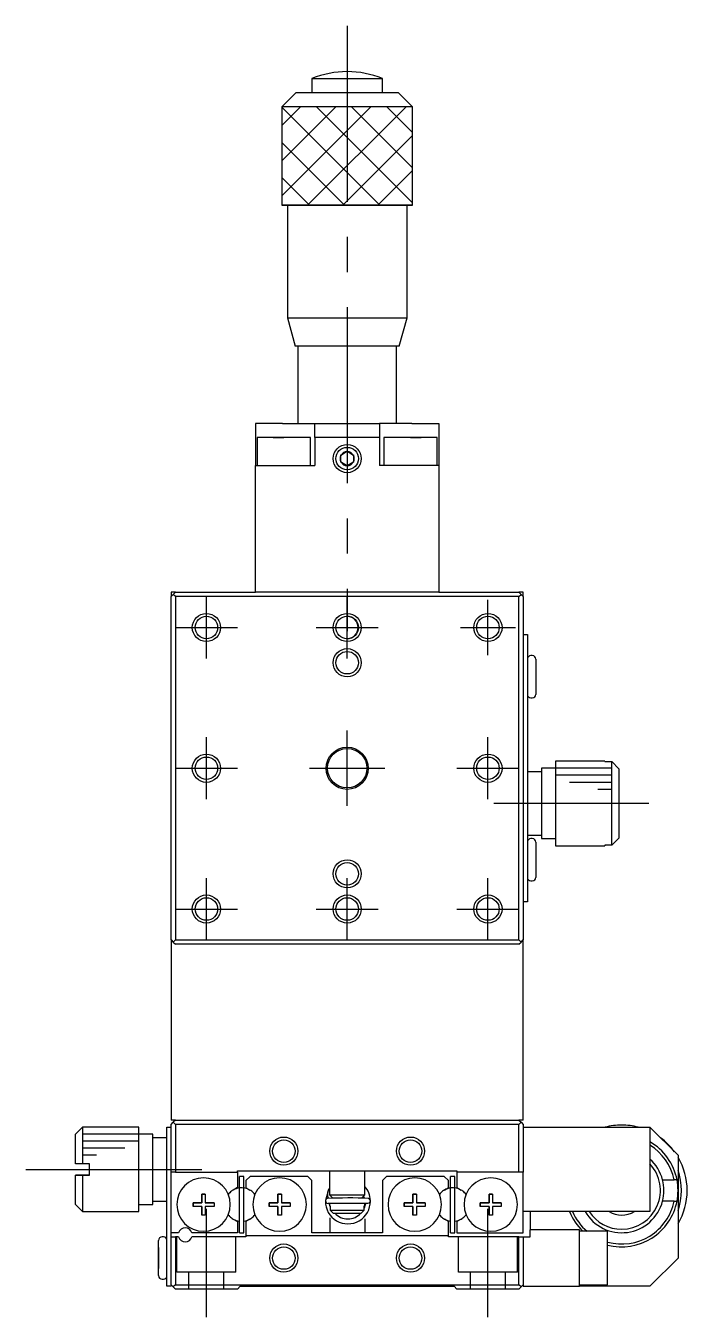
# Model space of a CAD drawing. Extents: x 24 to 407, y -5 to 277.
# Drawn here: x 183 to 229.9, y 19.7 to 111.5 of the extents above; entities that cross this region are included whole.
import ezdxf

# ---------------------------------------------------------------- set-up
doc = ezdxf.new("R2010")
doc.units = 0
doc.header["$LTSCALE"] = 10
doc.linetypes.add('CENTER', pattern=[2, 1.25, -0.25, 0.25, -0.25])
doc.linetypes.add('DASHED', pattern=[3.5, 2, -1.5])
doc.layers.get('0').update_dxf_attribs({"linetype": 'CONTINUOUS'})
doc.layers.add('CENTER', color=1, linetype='CENTER')

msp = doc.modelspace()

# ---------------------------------------------------------------- linework, layer by layer
at = {"color": 7, "linetype": 'CONTINUOUS'}
for p, q in [((203.28708, 107.716082), (208.28708, 107.716082)), ((203.28708, 107.716082), (203.28708, 106.716082)), ((208.28708, 106.716082), (208.28708, 107.716082)), ((202.13708, 106.716082), (201.13708, 105.716082)), ((209.43708, 106.716082), (202.13708, 106.716082)), ((210.43708, 105.716082), (209.43708, 106.716082)), ((210.43708, 105.716082), (201.13708, 105.716082)), ((201.13708, 105.716082), (201.13708, 98.716082)), ((210.43708, 98.716082), (210.43708, 105.716082)), ((210.43708, 98.716082), (201.13708, 98.716082)), ((201.53708, 98.716082), (201.13708, 98.716082)), ((210.03708, 98.716082), (201.53708, 98.716082)), ((210.03708, 98.716082), (201.53708, 98.716082)), ((201.53708, 98.716082), (201.53708, 90.716082)), ((210.43708, 98.716082), (210.03708, 98.716082)), ((210.03708, 90.716082), (210.03708, 98.716082)), ((201.53708, 90.716082), (205.78708, 90.716082)), ((201.53708, 90.716082), (202.08708, 88.716082)), ((205.78708, 90.716082), (210.03708, 90.716082)), ((209.48708, 88.716082), (210.03708, 90.716082)), ((202.28708, 88.716082), (202.08708, 88.716082)), ((209.48708, 88.716082), (202.08708, 88.716082)), ((209.28708, 88.716082), (202.28708, 88.716082)), ((202.28708, 88.716082), (202.28708, 83.216082)), ((209.48708, 88.716082), (209.28708, 88.716082)), ((209.28708, 83.216082), (209.28708, 88.716082)), ((201.18708, 83.216082), (199.28708, 83.216082)), ((199.28708, 83.216082), (199.28708, 80.216082)), ((201.18708, 83.216082), (203.48708, 83.216082)), ((203.48708, 83.216082), (208.08708, 83.216082)), ((203.48708, 82.216082), (203.48708, 83.216082)), ((208.08708, 83.216082), (208.08708, 82.216082)), ((210.38708, 83.216082), (208.08708, 83.216082)), ((210.38708, 83.216082), (212.28708, 83.216082)), ((212.28708, 83.216082), (212.28708, 80.216082)), ((203.187002, 82.216082), (199.38708, 82.216082)), ((199.38708, 82.216082), (199.38708, 80.216082)), ((200.541032, 82.216082), (201.294923, 82.216082)), ((203.18708, 80.216082), (203.18708, 82.216082)), ((203.48708, 82.216082), (203.48708, 80.216082)), ((208.08708, 82.216082), (203.48708, 82.216082)), ((208.08708, 82.216082), (208.08708, 80.216082)), ((212.187002, 82.216082), (208.38708, 82.216082)), ((208.38708, 82.216082), (208.38708, 80.216082)), ((210.294923, 82.216082), (211.040971, 82.216082)), ((212.18708, 80.216082), (212.18708, 82.216082)), ((205.33708, 80.97589), (205.373334, 80.996821)), ((205.33708, 80.934027), (205.33708, 80.97589)), ((205.33708, 80.498137), (205.33708, 80.934027)), ((205.373334, 80.996821), (205.750826, 81.214766)), ((205.750826, 81.214766), (205.78708, 81.235698)), ((205.78708, 81.235698), (205.823334, 81.214766)), ((205.823334, 81.214766), (206.200826, 80.996821)), ((206.200826, 80.996821), (206.23708, 80.97589)), ((206.23708, 80.97589), (206.23708, 80.934027)), ((206.23708, 80.934027), (206.23708, 80.498137)), ((199.28708, 71.216082), (199.28708, 80.216082)), ((199.28708, 80.216082), (203.48708, 80.216082)), ((205.33708, 80.456275), (205.33708, 80.498137)), ((205.373334, 80.435343), (205.33708, 80.456275)), ((205.750826, 80.217398), (205.373334, 80.435343)), ((205.78708, 80.196467), (205.750826, 80.217398)), ((205.823334, 80.217398), (205.78708, 80.196467)), ((206.200826, 80.435343), (205.823334, 80.217398)), ((206.23708, 80.456275), (206.200826, 80.435343)), ((206.23708, 80.498137), (206.23708, 80.456275)), ((212.28708, 80.216082), (208.08708, 80.216082)), ((212.28708, 80.216082), (212.28708, 71.216082)), ((193.58708, 71.216082), (193.28708, 71.216082)), ((193.28708, 71.216082), (193.28708, 70.916082)), ((193.43708, 71.066082), (193.28708, 70.916082)), ((193.28708, 46.516082), (193.28708, 70.916082)), ((193.58708, 71.216082), (193.43708, 71.066082)), ((193.58708, 70.916082), (193.43708, 71.066082)), ((193.58708, 71.216082), (199.28708, 71.216082)), ((193.58708, 70.916082), (193.58708, 46.516082)), ((217.98708, 70.916082), (193.58708, 70.916082)), ((212.28708, 71.216082), (199.28708, 71.216082)), ((212.28708, 71.216082), (217.98708, 71.216082)), ((218.13708, 71.066082), (217.98708, 71.216082)), ((218.28708, 71.216082), (217.98708, 71.216082)), ((217.98708, 70.916082), (218.13708, 71.066082)), ((217.98708, 46.516082), (217.98708, 70.916082)), ((218.28708, 70.916082), (218.13708, 71.066082)), ((218.28708, 70.916082), (218.28708, 71.216082)), ((218.28708, 70.916082), (218.28708, 46.516082)), ((218.28708, 68.216082), (218.58708, 68.216082)), ((218.58708, 68.216082), (218.58708, 67.216082)), ((218.58708, 67.216082), (218.58708, 66.016082)), ((218.93708, 66.716082), (218.83708, 66.716082)), ((219.18708, 66.466082), (219.18708, 65.216082)), ((218.58708, 66.016082), (218.58708, 64.416082)), ((219.18708, 65.216082), (219.18708, 63.966082)), ((218.58708, 64.416082), (218.58708, 53.016082)), ((218.83708, 63.716082), (218.93708, 63.716082)), ((220.58708, 59.216082), (220.58708, 53.216082)), ((224.08708, 59.216082), (220.58708, 59.216082)), ((224.08708, 59.216082), (224.08708, 59.189296)), ((224.08708, 59.216082), (224.08708, 59.189296)), ((224.08708, 59.189296), (224.58708, 59.189296)), ((224.58708, 53.242869), (224.58708, 59.189296)), ((224.58708, 59.189296), (225.08708, 58.683875)), ((219.58708, 58.466082), (218.58708, 58.466082)), ((219.58708, 58.716082), (219.58708, 58.076078)), ((220.58708, 58.716082), (219.58708, 58.716082)), ((219.58708, 58.076078), (219.58708, 54.642781)), ((225.08708, 58.683875), (225.08708, 53.74829)), ((225.08708, 58.683875), (225.08708, 53.74829)), ((219.58708, 54.642781), (219.58708, 54.543256)), ((219.58708, 54.543256), (219.58708, 53.716082)), ((218.58708, 53.966082), (219.58708, 53.966082)), ((218.93708, 53.716082), (218.83708, 53.716082)), ((219.18708, 53.466082), (219.18708, 52.216082)), ((219.58708, 53.716082), (220.58708, 53.716082)), ((220.58708, 53.216082), (224.08708, 53.216082)), ((224.08708, 53.242869), (224.08708, 53.216082)), ((224.58708, 53.242869), (224.08708, 53.242869)), ((224.08708, 53.242869), (224.08708, 53.216082)), ((225.08708, 53.74829), (224.58708, 53.242869)), ((218.58708, 53.016082), (218.58708, 51.416082)), ((218.58708, 51.416082), (218.58708, 50.216082)), ((219.18708, 52.216082), (219.18708, 50.966082)), ((218.83708, 50.716082), (218.93708, 50.716082)), ((218.58708, 50.216082), (218.58708, 49.216082)), ((218.58708, 49.216082), (218.28708, 49.216082)), ((193.28708, 46.516082), (193.43708, 46.366082)), ((193.28708, 46.516082), (193.28708, 33.716082)), ((193.43708, 46.366082), (193.58708, 46.516082)), ((193.43708, 46.366082), (193.58708, 46.216082)), ((193.58708, 46.516082), (217.98708, 46.516082)), ((217.98708, 46.216082), (193.58708, 46.216082)), ((218.13708, 46.366082), (217.98708, 46.516082)), ((217.98708, 46.216082), (218.13708, 46.366082)), ((218.13708, 46.366082), (218.28708, 46.516082)), ((218.28708, 33.716082), (218.28708, 46.516082)), ((186.98708, 33.216082), (186.48708, 32.716082)), ((186.98708, 33.216082), (186.98708, 30.616082)), ((190.98708, 33.216082), (186.98708, 33.216082)), ((190.98708, 32.716082), (190.98708, 33.216082)), ((190.98708, 30.216082), (190.98708, 33.216082)), ((192.98708, 32.216082), (192.98708, 33.216082)), ((192.98708, 33.216082), (193.28708, 33.216082)), ((193.58708, 33.716082), (193.28708, 33.716082)), ((193.28708, 33.416082), (193.43708, 33.566082)), ((193.28708, 30.016082), (193.28708, 33.416082)), ((193.58708, 33.716082), (193.43708, 33.566082)), ((193.43708, 33.566082), (193.58708, 33.416082)), ((193.58708, 33.716082), (217.98708, 33.716082)), ((193.58708, 33.416082), (193.58708, 30.016082)), ((217.98708, 33.416082), (193.58708, 33.416082)), ((218.28708, 33.716082), (217.98708, 33.716082)), ((217.98708, 33.716082), (218.13708, 33.566082)), ((217.98708, 33.416082), (218.13708, 33.566082)), ((217.98708, 30.016082), (217.98708, 33.416082)), ((218.13708, 33.566082), (218.28708, 33.416082)), ((218.28708, 33.416082), (218.28708, 30.016082)), ((218.28708, 33.216082), (227.28708, 33.216082)), ((229.28708, 31.216082), (227.28708, 33.216082)), ((227.28708, 33.216082), (227.28708, 27.216082)), ((186.48708, 30.616082), (186.48708, 32.716082)), ((190.98708, 27.716082), (190.98708, 32.716082)), ((190.98708, 30.216082), (190.98708, 32.716082)), ((191.98708, 32.716082), (190.98708, 32.716082)), ((191.98708, 30.216082), (191.98708, 32.716082)), ((191.98708, 32.466082), (191.98708, 32.716082)), ((192.98708, 32.466082), (191.98708, 32.466082)), ((192.98708, 24.716082), (192.98708, 32.216082)), ((229.28708, 31.216082), (229.28708, 28.716082)), ((186.98708, 30.616082), (186.48708, 30.616082)), ((187.48708, 30.616082), (186.98708, 30.616082)), ((187.48708, 29.816082), (187.48708, 30.616082)), ((186.98708, 29.816082), (186.48708, 29.816082)), ((186.48708, 29.816082), (186.98708, 29.816082)), ((186.48708, 27.716082), (186.48708, 29.816082)), ((187.48708, 29.816082), (186.98708, 29.816082)), ((186.98708, 29.816082), (186.98708, 27.216082)), ((186.98708, 29.816082), (187.48708, 29.816082)), ((190.98708, 27.216082), (190.98708, 30.216082)), ((190.98708, 27.716082), (190.98708, 30.216082)), ((191.98708, 27.716082), (191.98708, 30.216082)), ((193.58708, 30.016082), (193.28708, 30.016082)), ((193.28708, 25.716082), (193.28708, 30.016082)), ((193.58708, 30.016082), (197.98708, 30.016082)), ((197.98708, 30.016082), (197.98708, 30.116082)), ((197.98708, 30.116082), (204.98708, 30.116082)), ((197.98708, 30.016082), (197.98708, 28.917548)), ((198.13708, 25.716082), (198.13708, 29.716082)), ((198.43708, 29.716082), (198.13708, 29.716082)), ((198.43708, 25.716082), (198.43708, 29.716082)), ((198.43708, 28.897095), (198.43708, 29.716082)), ((198.88708, 29.716082), (198.58708, 29.416082)), ((198.58708, 29.416082), (198.58708, 28.917548)), ((202.98708, 29.716082), (198.88708, 29.716082)), ((203.28708, 29.416082), (202.98708, 29.716082)), ((203.28708, 25.716082), (203.28708, 29.416082)), ((204.53708, 30.116082), (204.53708, 28.416082)), ((204.98708, 30.116082), (206.58708, 30.116082)), ((206.58708, 30.116082), (213.58708, 30.116082)), ((207.03708, 28.416082), (207.03708, 30.116082)), ((208.58708, 29.716082), (208.28708, 29.416082)), ((208.28708, 29.416082), (208.28708, 25.716082)), ((212.68708, 29.716082), (208.58708, 29.716082)), ((212.98708, 29.416082), (212.68708, 29.716082)), ((212.98708, 28.917548), (212.98708, 29.416082)), ((213.13708, 25.716082), (213.13708, 29.716082)), ((213.43708, 29.716082), (213.13708, 29.716082)), ((213.43708, 25.716082), (213.43708, 29.716082)), ((213.43708, 28.897095), (213.43708, 29.716082)), ((213.58708, 30.116082), (213.58708, 30.016082)), ((217.98708, 30.016082), (213.58708, 30.016082)), ((213.58708, 30.016082), (213.58708, 28.917548)), ((218.28708, 30.016082), (217.98708, 30.016082)), ((218.28708, 25.716082), (218.28708, 30.016082)), ((228.191818, 29.466082), (229.012332, 29.466082)), ((229.216138, 29.466082), (229.012332, 29.466082)), ((195.46208, 28.466082), (195.71208, 28.466082)), ((195.46208, 27.841082), (195.46208, 28.466082)), ((195.46208, 28.466082), (195.46208, 27.841082)), ((195.71208, 28.466082), (195.46208, 28.466082)), ((195.71208, 28.466082), (195.71208, 27.841082)), ((197.98708, 28.917548), (197.69183, 28.747086)), ((198.43708, 28.897095), (198.43708, 28.966082)), ((198.43708, 28.897095), (198.43708, 28.966082)), ((198.43708, 26.466082), (198.43708, 28.966082)), ((198.43708, 28.897095), (198.43708, 28.966082)), ((198.43708, 28.897095), (198.43708, 28.966082)), ((198.58708, 28.917548), (198.88233, 28.747086)), ((200.86208, 28.466082), (201.11208, 28.466082)), ((200.86208, 27.841082), (200.86208, 28.466082)), ((200.86208, 28.466082), (200.86208, 27.841082)), ((201.11208, 28.466082), (200.86208, 28.466082)), ((201.11208, 28.466082), (201.11208, 27.841082)), ((204.427122, 28.700927), (204.238345, 28.011271)), ((204.382758, 28.503794), (204.381253, 28.470452)), ((204.381253, 28.470452), (204.381414, 28.437077)), ((204.385925, 28.537021), (204.382758, 28.503794)), ((204.390746, 28.570051), (204.385925, 28.537021)), ((204.397209, 28.602803), (204.390746, 28.570051)), ((204.405299, 28.635197), (204.397209, 28.602803)), ((204.414997, 28.667153), (204.405299, 28.635197)), ((204.426279, 28.698592), (204.414997, 28.667153)), ((204.439118, 28.729437), (204.426279, 28.698592)), ((204.495222, 28.816128), (204.427122, 28.700927)), ((204.453482, 28.759611), (204.439118, 28.729437)), ((204.469336, 28.789038), (204.453482, 28.759611)), ((204.485692, 28.816159), (204.469336, 28.789038)), ((204.485415, 28.815214), (204.485603, 28.816)), ((204.485603, 28.816), (204.486092, 28.816595)), ((204.486092, 28.816595), (204.48688, 28.816998)), ((204.48688, 28.816998), (204.487967, 28.817207)), ((204.487967, 28.817207), (204.48935, 28.817224)), ((204.48935, 28.817224), (204.491026, 28.817047)), ((204.491026, 28.817047), (204.492992, 28.816677)), ((204.491969, 28.820144), (204.537056, 28.808552)), ((204.492992, 28.816677), (204.495244, 28.816115)), ((204.537061, 28.877309), (204.495222, 28.816128)), ((204.495244, 28.816115), (204.498792, 28.815033)), ((204.498792, 28.815033), (204.502856, 28.813595)), ((204.502856, 28.813595), (204.507421, 28.811806)), ((204.507421, 28.811806), (204.512469, 28.809675)), ((204.512469, 28.809675), (204.517981, 28.807207)), ((204.517981, 28.807207), (204.523936, 28.804414)), ((204.523936, 28.804414), (204.53031, 28.801306)), ((204.53031, 28.801306), (204.53708, 28.797895)), ((210.46208, 28.466082), (210.71208, 28.466082)), ((210.46208, 27.841082), (210.46208, 28.466082)), ((210.46208, 28.466082), (210.46208, 27.841082)), ((210.71208, 28.466082), (210.46208, 28.466082)), ((210.71208, 28.466082), (210.71208, 27.841082)), ((212.69183, 28.747086), (212.98708, 28.917548)), ((213.43708, 28.897095), (213.43708, 28.966082)), ((213.43708, 28.897095), (213.43708, 28.966082)), ((213.43708, 26.466082), (213.43708, 28.966082)), ((213.43708, 28.897095), (213.43708, 28.966082)), ((213.43708, 28.897095), (213.43708, 28.966082)), ((213.58708, 28.917548), (213.88233, 28.747086)), ((215.86208, 28.466082), (216.11208, 28.466082)), ((215.86208, 27.841082), (215.86208, 28.466082)), ((215.86208, 28.466082), (215.86208, 27.841082)), ((216.11208, 28.466082), (215.86208, 28.466082)), ((216.11208, 28.466082), (216.11208, 27.841082)), ((229.28708, 28.716082), (229.28708, 23.916082)), ((186.48708, 27.716082), (186.98708, 27.216082)), ((190.98708, 27.216082), (190.98708, 27.716082)), ((190.98708, 27.716082), (191.98708, 27.716082)), ((191.98708, 27.716082), (191.98708, 27.966082)), ((191.98708, 27.966082), (192.98708, 27.966082)), ((194.83708, 27.841082), (195.46208, 27.841082)), ((194.83708, 27.591082), (194.83708, 27.841082)), ((195.46208, 27.841082), (194.83708, 27.841082)), ((194.83708, 27.841082), (194.83708, 27.591082)), ((195.46208, 27.591082), (194.83708, 27.591082)), ((195.46208, 26.966082), (195.46208, 27.591082)), ((195.46208, 27.591082), (195.46208, 26.966082)), ((195.71208, 27.841082), (196.33708, 27.841082)), ((196.33708, 27.841082), (195.71208, 27.841082)), ((195.71208, 27.591082), (195.71208, 26.966082)), ((196.33708, 27.591082), (195.71208, 27.591082)), ((196.33708, 27.841082), (196.33708, 27.591082)), ((200.23708, 27.841082), (200.86208, 27.841082)), ((200.23708, 27.591082), (200.23708, 27.841082)), ((200.86208, 27.841082), (200.23708, 27.841082)), ((200.23708, 27.841082), (200.23708, 27.591082)), ((200.86208, 27.591082), (200.23708, 27.591082)), ((200.86208, 26.966082), (200.86208, 27.591082)), ((200.86208, 27.591082), (200.86208, 26.966082)), ((201.11208, 27.841082), (201.73708, 27.841082)), ((201.73708, 27.841082), (201.11208, 27.841082)), ((201.11208, 27.591082), (201.11208, 26.966082)), ((201.73708, 27.591082), (201.11208, 27.591082)), ((201.73708, 27.841082), (201.73708, 27.591082)), ((204.273519, 28.092642), (204.236751, 27.995837)), ((204.236751, 27.995837), (204.260083, 27.896661)), ((204.260083, 27.896661), (204.333635, 27.827493)), ((204.356528, 28.151522), (204.273519, 28.092642)), ((204.333635, 27.827493), (204.456832, 27.803117)), ((204.381414, 28.437077), (204.383239, 28.403751)), ((204.383239, 28.403751), (204.386724, 28.370555)), ((204.386724, 28.370555), (204.391861, 28.337572)), ((204.391861, 28.337572), (204.398638, 28.304882)), ((204.398638, 28.304882), (204.407037, 28.272565)), ((204.407037, 28.272565), (204.417039, 28.240701)), ((204.417039, 28.240701), (204.428618, 28.209368)), ((204.428618, 28.209368), (204.441748, 28.178644)), ((204.441748, 28.178644), (204.447881, 28.1656)), ((204.44657, 27.814463), (207.226224, 27.814463)), ((204.456832, 27.803117), (204.536845, 27.799371)), ((204.53708, 28.416082), (207.03708, 28.416082)), ((204.53708, 28.416082), (204.776808, 28.176354)), ((204.540919, 27.819921), (204.53708, 27.816082)), ((204.53708, 27.816082), (205.78708, 27.816082)), ((204.53708, 27.816082), (204.53708, 27.616082)), ((204.53708, 27.616082), (204.58708, 27.616082)), ((204.58708, 27.616082), (204.58708, 27.316082)), ((205.78708, 27.816082), (207.03708, 27.816082)), ((206.79905, 28.178052), (207.03708, 28.416082)), ((206.926235, 28.305229), (206.940158, 28.175461)), ((206.941782, 28.320663), (207.007494, 28.174026)), ((206.98708, 27.316082), (206.98708, 27.616082)), ((206.98708, 27.616082), (207.03708, 27.616082)), ((206.98708, 27.543982), (206.999859, 27.536356)), ((207.041042, 27.617716), (206.987314, 27.463729)), ((206.999859, 27.536356), (207.013218, 27.53019)), ((207.03708, 27.816082), (207.029951, 27.823211)), ((207.03708, 27.616082), (207.03708, 27.816082)), ((207.037209, 27.67979), (207.060901, 27.699524)), ((207.037243, 27.796248), (207.147513, 27.799817)), ((207.07722, 27.797382), (207.041042, 27.617716)), ((207.147513, 27.799817), (207.251191, 27.805687)), ((207.251191, 27.805687), (207.350347, 27.833628)), ((207.383747, 28.110045), (207.292157, 28.15809)), ((207.350347, 27.833628), (207.420585, 27.911909)), ((207.433451, 28.016715), (207.383747, 28.110045)), ((207.420585, 27.911909), (207.433451, 28.016715)), ((209.83708, 27.841082), (210.46208, 27.841082)), ((209.83708, 27.591082), (209.83708, 27.841082)), ((210.46208, 27.841082), (209.83708, 27.841082)), ((209.83708, 27.841082), (209.83708, 27.591082)), ((210.46208, 27.591082), (209.83708, 27.591082)), ((210.46208, 26.966082), (210.46208, 27.591082)), ((210.46208, 27.591082), (210.46208, 26.966082)), ((210.71208, 27.841082), (211.33708, 27.841082)), ((211.33708, 27.841082), (210.71208, 27.841082)), ((210.71208, 27.591082), (210.71208, 26.966082)), ((211.33708, 27.591082), (210.71208, 27.591082)), ((211.33708, 27.841082), (211.33708, 27.591082)), ((215.23708, 27.841082), (215.86208, 27.841082)), ((215.23708, 27.591082), (215.23708, 27.841082)), ((215.86208, 27.841082), (215.23708, 27.841082)), ((215.23708, 27.841082), (215.23708, 27.591082)), ((215.86208, 27.591082), (215.23708, 27.591082)), ((215.86208, 26.966082), (215.86208, 27.591082)), ((215.86208, 27.591082), (215.86208, 26.966082)), ((216.11208, 27.841082), (216.73708, 27.841082)), ((216.73708, 27.841082), (216.11208, 27.841082)), ((216.11208, 27.591082), (216.11208, 26.966082)), ((216.73708, 27.591082), (216.11208, 27.591082)), ((216.73708, 27.841082), (216.73708, 27.591082)), ((229.012332, 27.966082), (228.191818, 27.966082)), ((229.012332, 27.966082), (229.216138, 27.966082)), ((186.98708, 27.216082), (190.98708, 27.216082)), ((195.71208, 26.966082), (195.46208, 26.966082)), ((197.69183, 26.685079), (197.98708, 26.514616)), ((198.88233, 26.685079), (198.58708, 26.514616)), ((201.11208, 26.966082), (200.86208, 26.966082)), ((204.55708, 26.770316), (204.55708, 25.716082)), ((204.58708, 27.316082), (206.98708, 27.316082)), ((204.58708, 27.316082), (204.797131, 27.116082)), ((204.797131, 27.116082), (206.777029, 27.116082)), ((206.777029, 27.116082), (206.98708, 27.316082)), ((206.993795, 27.479367), (206.98708, 27.486082)), ((206.987351, 27.493411), (206.999635, 27.493706)), ((207.05708, 25.716082), (207.05708, 26.701296)), ((210.71208, 26.966082), (210.46208, 26.966082)), ((212.98708, 26.514616), (212.69183, 26.685079)), ((213.88233, 26.685079), (213.58708, 26.514616)), ((216.11208, 26.966082), (215.86208, 26.966082)), ((227.28708, 27.216082), (218.28708, 27.216082)), ((218.78708, 27.216082), (218.78708, 25.916082)), ((193.28708, 25.416082), (193.28708, 25.716082)), ((193.81011, 25.716082), (193.28708, 25.716082)), ((197.98708, 25.716082), (194.76405, 25.716082)), ((197.98708, 26.514616), (197.98708, 25.716082)), ((198.13708, 25.716082), (198.43708, 25.716082)), ((198.43708, 26.466082), (198.43708, 26.53507)), ((198.43708, 26.466082), (198.43708, 26.53507)), ((198.43708, 26.466082), (198.43708, 26.53507)), ((198.43708, 26.466082), (198.43708, 26.53507)), ((198.43708, 26.466082), (198.43708, 26.53507)), ((198.43708, 26.466082), (198.43708, 26.53507)), ((198.43708, 26.466082), (198.43708, 26.53507)), ((198.43708, 25.716082), (198.43708, 26.53507)), ((198.43708, 26.466082), (198.43708, 26.53507)), ((198.43708, 26.466082), (198.43708, 26.53507)), ((198.43708, 26.466082), (198.43708, 26.53507)), ((198.43708, 26.466082), (198.43708, 26.53507)), ((198.43708, 26.466082), (198.43708, 26.53507)), ((198.43708, 26.466082), (198.43708, 26.53507)), ((198.58708, 26.514616), (198.58708, 25.516082)), ((208.28708, 25.716082), (203.28708, 25.716082)), ((212.98708, 25.516082), (212.98708, 26.514616)), ((213.13708, 25.716082), (213.43708, 25.716082)), ((213.43708, 26.466082), (213.43708, 26.53507)), ((213.43708, 26.466082), (213.43708, 26.53507)), ((213.43708, 26.466082), (213.43708, 26.53507)), ((213.43708, 26.466082), (213.43708, 26.53507)), ((213.43708, 26.466082), (213.43708, 26.53507)), ((213.43708, 26.466082), (213.43708, 26.53507)), ((213.43708, 26.466082), (213.43708, 26.53507)), ((213.43708, 25.716082), (213.43708, 26.53507)), ((213.43708, 26.466082), (213.43708, 26.53507)), ((213.43708, 26.466082), (213.43708, 26.53507)), ((213.43708, 26.466082), (213.43708, 26.53507)), ((213.43708, 26.466082), (213.43708, 26.53507)), ((213.43708, 26.466082), (213.43708, 26.53507)), ((213.43708, 26.466082), (213.43708, 26.53507)), ((213.58708, 26.514616), (213.58708, 25.716082)), ((213.58708, 25.716082), (218.28708, 25.716082)), ((222.28708, 25.916082), (218.78708, 25.916082)), ((218.78708, 25.416082), (218.78708, 25.916082)), ((222.28708, 21.916082), (222.28708, 25.916082)), ((224.28708, 25.816082), (222.28708, 25.816082)), ((224.28708, 22.016082), (224.28708, 25.816082)), ((192.38708, 22.666082), (192.38708, 25.166082)), ((192.38708, 24.041082), (192.38708, 25.166082)), ((192.73708, 25.416082), (192.63708, 25.416082)), ((193.28708, 22.016082), (193.28708, 25.416082)), ((193.28708, 25.416082), (193.58708, 25.416082)), ((193.58708, 25.416082), (193.58708, 22.016082)), ((193.81011, 25.416082), (193.58708, 25.416082)), ((198.58708, 25.416082), (194.76405, 25.416082)), ((198.58708, 25.516082), (198.58708, 25.416082)), ((198.58708, 25.516082), (212.98708, 25.516082)), ((212.98708, 25.416082), (212.98708, 25.516082)), ((217.98708, 25.416082), (212.98708, 25.416082)), ((217.98708, 22.016082), (217.98708, 25.416082)), ((217.98708, 25.416082), (218.28708, 25.416082)), ((218.28708, 25.416082), (218.78708, 25.416082)), ((218.28708, 25.416082), (218.28708, 22.016082)), ((192.38708, 24.666082), (192.38708, 24.041082)), ((192.38708, 24.041082), (192.38708, 24.666082)), ((192.38708, 23.791082), (192.38708, 24.041082)), ((192.38708, 24.041082), (192.38708, 23.791082)), ((192.38708, 23.791082), (192.38708, 24.041082)), ((192.98708, 23.116082), (192.98708, 24.716082)), ((227.28708, 21.916082), (229.28708, 23.916082)), ((192.38708, 22.666082), (192.38708, 23.791082)), ((192.38708, 23.166082), (192.38708, 23.791082)), ((192.38708, 23.791082), (192.38708, 23.166082)), ((192.98708, 22.916082), (192.98708, 23.116082)), ((192.63708, 22.416082), (192.73708, 22.416082)), ((192.98708, 21.916082), (192.98708, 22.916082)), ((193.28708, 21.916082), (192.98708, 21.916082)), ((193.28708, 22.016082), (193.28708, 21.916082)), ((193.43708, 21.866082), (193.28708, 22.016082)), ((193.58708, 22.016082), (193.43708, 21.866082)), ((193.43708, 21.866082), (193.58708, 21.716082)), ((193.58708, 22.016082), (217.98708, 22.016082)), ((197.98708, 21.716082), (193.58708, 21.716082)), ((197.98708, 21.716082), (198.18708, 21.916082)), ((198.18708, 21.916082), (213.38708, 21.916082)), ((213.38708, 21.916082), (213.58708, 21.716082)), ((217.98708, 21.716082), (213.58708, 21.716082)), ((218.13708, 21.866082), (217.98708, 22.016082)), ((217.98708, 21.716082), (218.13708, 21.866082)), ((218.28708, 22.016082), (218.13708, 21.866082)), ((218.28708, 22.016082), (218.28708, 21.916082)), ((218.28708, 21.916082), (222.28708, 21.916082)), ((222.28708, 22.016082), (224.28708, 22.016082)), ((227.28708, 21.916082), (222.28708, 21.916082))]:
    msp.add_line(p, q, dxfattribs=at)
at = {"color": 3, "linetype": 'CONTINUOUS'}
for p, q in [((201.13708, 104.383078), (202.470085, 105.716082)), ((201.13708, 101.883078), (204.970085, 105.716082)), ((201.13708, 99.383078), (207.470085, 105.716082)), ((201.13708, 105.684758), (208.105755, 98.716082)), ((202.970085, 98.716082), (209.970085, 105.716082)), ((203.605755, 105.716082), (210.43708, 98.884758)), ((206.105755, 105.716082), (210.43708, 101.384758)), ((208.605755, 105.716082), (210.43708, 103.884758)), ((205.470085, 98.716082), (210.43708, 103.683078)), ((201.13708, 103.184758), (205.605755, 98.716082)), ((207.970085, 98.716082), (210.43708, 101.183078)), ((201.13708, 100.684758), (203.105755, 98.716082)), ((224.58708, 58.716082), (220.58708, 58.716082)), ((224.58708, 58.216082), (220.58708, 58.216082)), ((224.58708, 57.716082), (221.58708, 57.716082)), ((224.58708, 57.216082), (223.58708, 57.216082)), ((190.98708, 32.716082), (186.98708, 32.716082)), ((190.98708, 32.216082), (186.98708, 32.216082)), ((189.98708, 31.716082), (186.98708, 31.716082)), ((187.98708, 31.216082), (186.98708, 31.216082))]:
    msp.add_line(p, q, dxfattribs=at)
at = {"color": 3, "linetype": 'DASHED'}
for p, q in [((210.43708, 105.716082), (201.13708, 105.716082)), ((201.13708, 105.716082), (201.13708, 98.716082)), ((210.43708, 98.716082), (210.43708, 105.716082)), ((201.13708, 98.716082), (210.43708, 98.716082)), ((193.68708, 22.916082), (193.68708, 25.416082)), ((197.88708, 22.916082), (197.88708, 25.416082)), ((213.68708, 22.916082), (213.68708, 25.416082)), ((217.88708, 22.916082), (217.88708, 25.416082)), ((197.88708, 22.916082), (193.68708, 22.916082)), ((194.53708, 21.716082), (194.53708, 22.916082)), ((197.03708, 21.716082), (197.03708, 22.916082)), ((217.88708, 22.916082), (213.68708, 22.916082)), ((214.53708, 21.716082), (214.53708, 22.916082)), ((217.03708, 21.716082), (217.03708, 22.916082))]:
    msp.add_line(p, q, dxfattribs=at)
at = {"color": 3, "linetype": 'CONTINUOUS'}
for centre in [(205.78708, 80.716082), (195.78708, 68.716082), (205.78708, 68.716082), (215.78708, 68.716082), (205.78708, 66.216082), (195.78708, 58.716082), (215.78708, 58.716082), (205.78708, 51.216082), (195.78708, 48.716082), (205.78708, 48.716082), (215.78708, 48.716082), (201.28708, 31.516082), (210.28708, 31.516082), (201.28708, 23.916082), (210.28708, 23.916082)]:
    msp.add_circle(centre, 1, dxfattribs=at)
at = {"color": 7, "linetype": 'CONTINUOUS'}
for centre, radius in [((205.78708, 80.716082), 0.8), ((195.78708, 68.716082), 0.8), ((205.78708, 68.716082), 0.8), ((215.78708, 68.716082), 0.8), ((205.78708, 66.216082), 0.8), ((205.78708, 58.716082), 1.5), ((205.78708, 58.716082), 1.4), ((195.78708, 58.716082), 0.8), ((215.78708, 58.716082), 0.8), ((205.78708, 51.216082), 0.8), ((195.78708, 48.716082), 0.8), ((205.78708, 48.716082), 0.8), ((215.78708, 48.716082), 0.8), ((201.28708, 31.516082), 0.8), ((210.28708, 31.516082), 0.8), ((201.28708, 23.916082), 0.8), ((210.28708, 23.916082), 0.8)]:
    msp.add_circle(centre, radius, dxfattribs=at)
for centre, radius, start, end in [((205.78708, 101.716082), 6.5, 90, 112.619865), ((205.78708, 101.716082), 6.5, 67.380135, 90), ((205.78708, 80.716082), 0.5, 154.158067, 205.841933), ((205.78708, 80.716082), 0.5, 94.158067, 145.841933), ((205.78708, 80.716082), 0.5, 34.158067, 85.841933), ((205.78708, 80.716082), 0.5, 334.158067, 25.841933), ((205.78708, 80.716082), 0.5, 214.158067, 265.841933), ((205.78708, 80.716082), 0.5, 274.158067, 325.841933), ((205.76708, 68.716082), 0.8, 0, 89.283784), ((205.76708, 68.716082), 0.8, 270.716216, 0), ((218.83708, 66.466082), 0.25, 90, 180), ((218.93708, 66.466082), 0.25, 0, 90), ((218.83708, 63.966082), 0.25, 180, 270), ((218.93708, 63.966082), 0.25, 270, 0), ((218.83708, 53.466082), 0.25, 90, 180), ((218.93708, 53.466082), 0.25, 0, 90), ((218.83708, 50.966082), 0.25, 180, 270), ((218.93708, 50.966082), 0.25, 270, 0), ((225.28708, 28.716082), 4.65, 90, 104.592551), ((225.28708, 28.716082), 4.65, 75.407449, 90), ((225.28708, 28.716082), 4, 10.806923, 60), ((225.28708, 28.716082), 4.65, 36.275393, 53.724607), ((225.28708, 28.716082), 3.8, 11.383113, 58.243136), ((225.28708, 28.716082), 3, 14.477512, 48.189685), ((225.28708, 28.716082), 3, 14.477512, 48.189685), ((225.28708, 28.716082), 4.65, 329.340738, 30.659262), ((195.58708, 27.716082), 1.9, 0, 270), ((200.98708, 27.716082), 1.9, 0, 270), ((210.58708, 27.716082), 1.9, 0, 270), ((215.98708, 27.716082), 1.9, 0, 270), ((225.28708, 28.716082), 3, 345.522488, 14.477512), ((225.28708, 28.716082), 4, 349.193077, 10.806923), ((225.28708, 28.716082), 4.25, 340.250077, 19.749923), ((198.37922, 27.625082), 1.32, 135.034999, 141.739912), ((198.287079, 27.716082), 1.1905, 134.999966, 142.456922), ((198.28708, 27.716082), 1.1905, 120, 135), ((198.287079, 27.716082), 1.1905, 97.238411, 119.999958), ((198.287079, 27.716082), 1.1905, 59.999958, 97.238411), ((198.28708, 27.716082), 1.1905, 45, 60), ((198.19494, 27.625082), 1.32, 38.260088, 44.965001), ((198.287079, 27.716082), 1.1905, 37.542976, 44.643568), ((205.844126, 27.955736), 1.591473, 1.97534, 41.422501), ((213.37922, 27.625082), 1.32, 135.034999, 141.739912), ((213.287079, 27.716082), 1.1905, 134.999966, 142.456922), ((213.28708, 27.716082), 1.1905, 120, 135), ((213.287079, 27.716082), 1.1905, 97.238411, 120), ((213.287079, 27.716082), 1.1905, 59.999958, 97.238411), ((213.28708, 27.716082), 1.1905, 45, 60), ((213.19494, 27.625082), 1.32, 38.260088, 44.965001), ((213.287079, 27.716082), 1.1905, 37.542976, 44.643568), ((195.58708, 27.716082), 1.9, 270, 0), ((200.98708, 27.716082), 1.9, 270, 0), ((205.836438, 27.949847), 1.599335, 179.436236, 0.629192), ((205.905516, -8.12646), 36.311036, 87.81146429, 92.44491555), ((210.58708, 27.716082), 1.9, 270, 0), ((215.98708, 27.716082), 1.9, 270, 0), ((225.28708, 28.716082), 3, 210, 345.522488), ((225.28708, 28.716082), 3, 210, 345.522488), ((225.28708, 28.716082), 4, 255.522488, 349.193077), ((225.28708, 28.716082), 3.8, 254.742477, 348.616887), ((198.37922, 27.807082), 1.32, 218.260088, 224.965001), ((198.287079, 27.716082), 1.1905, 217.543078, 224.642946), ((198.28708, 27.716082), 1.1905, 225, 240), ((198.287079, 27.716082), 1.1905, 240.000042, 262.761629), ((198.287079, 27.716082), 1.1905, 277.238411, 300), ((198.28708, 27.716082), 1.1905, 300, 315), ((198.287079, 27.716082), 1.1905, 315.000034, 322.457024), ((198.19494, 27.807082), 1.32, 315.034999, 321.739912), ((205.834835, 27.949821), 1.250326, 221.833987, 318.168466), ((213.37922, 27.807082), 1.32, 218.260088, 224.965001), ((213.287079, 27.716082), 1.1905, 217.543078, 224.642946), ((213.28708, 27.716082), 1.1905, 225, 240), ((213.287079, 27.716082), 1.1905, 240.000042, 262.761643), ((213.287079, 27.716082), 1.1905, 277.238411, 300.000042), ((213.28708, 27.716082), 1.1905, 300, 315), ((213.287079, 27.716082), 1.1905, 315.000034, 322.457024), ((213.19494, 27.807082), 1.32, 315.034999, 321.739912), ((225.28708, 28.716082), 4, 202.024313, 226.468848), ((225.28708, 28.716082), 3.8, 203.249563, 229.743387), ((225.28708, 28.716082), 1.75, 238.997281, 301.002719), ((194.28708, 25.566082), 0.5, 17.457603, 162.542397), ((192.63708, 25.166082), 0.25, 90, 180), ((192.73708, 25.166082), 0.25, 0, 90), ((194.28708, 25.566082), 0.5, 197.457603, 342.542397), ((192.63708, 22.666082), 0.25, 180, 270), ((192.73708, 22.666082), 0.25, 270, 0)]:
    msp.add_arc(centre, radius, start, end, dxfattribs=at)
at = {"color": 3, "linetype": 'CONTINUOUS'}
for radius, start, end in [(2.75, 270, 43.341758), (3, 14.477512, 48.189685), (3, 210, 345.522488), (2.75, 213.055731, 270)]:
    msp.add_arc((225.28708, 28.716082), radius, start, end, dxfattribs=at)
at = {"layer": 'CENTER', "color": 1, "linetype": 'CENTER'}
for p, q in [((205.78708, 111.466082), (205.78708, 68.466082)), ((195.78708, 66.516082), (195.78708, 70.916082)), ((205.78708, 66.516082), (205.78708, 70.916082)), ((215.78708, 66.756082), (215.78708, 70.676082)), ((193.58708, 68.716082), (197.98708, 68.716082)), ((203.58708, 68.716082), (207.98708, 68.716082)), ((213.82708, 68.716082), (217.74708, 68.716082)), ((195.78708, 56.516082), (195.78708, 60.916082)), ((205.78708, 56.036082), (205.78708, 61.396082)), ((215.78708, 56.516082), (215.78708, 60.916082)), ((193.58708, 58.716082), (197.98708, 58.716082)), ((203.10708, 58.716082), (208.46708, 58.716082)), ((213.58708, 58.716082), (217.98708, 58.716082)), ((227.21208, 56.216082), (216.21208, 56.216082)), ((195.78708, 46.516082), (195.78708, 50.916082)), ((205.78708, 46.516082), (205.78708, 50.916082)), ((215.78708, 46.516082), (215.78708, 50.916082)), ((193.58708, 48.716082), (197.98708, 48.716082)), ((203.58708, 48.716082), (207.98708, 48.716082)), ((213.58708, 48.716082), (217.98708, 48.716082)), ((182.96208, 30.216082), (196.21208, 30.216082)), ((195.78708, 19.716082), (195.78708, 27.416082)), ((215.78708, 19.716082), (215.78708, 27.416082))]:
    msp.add_line(p, q, dxfattribs=at)

doc.saveas('drawing.dxf')
